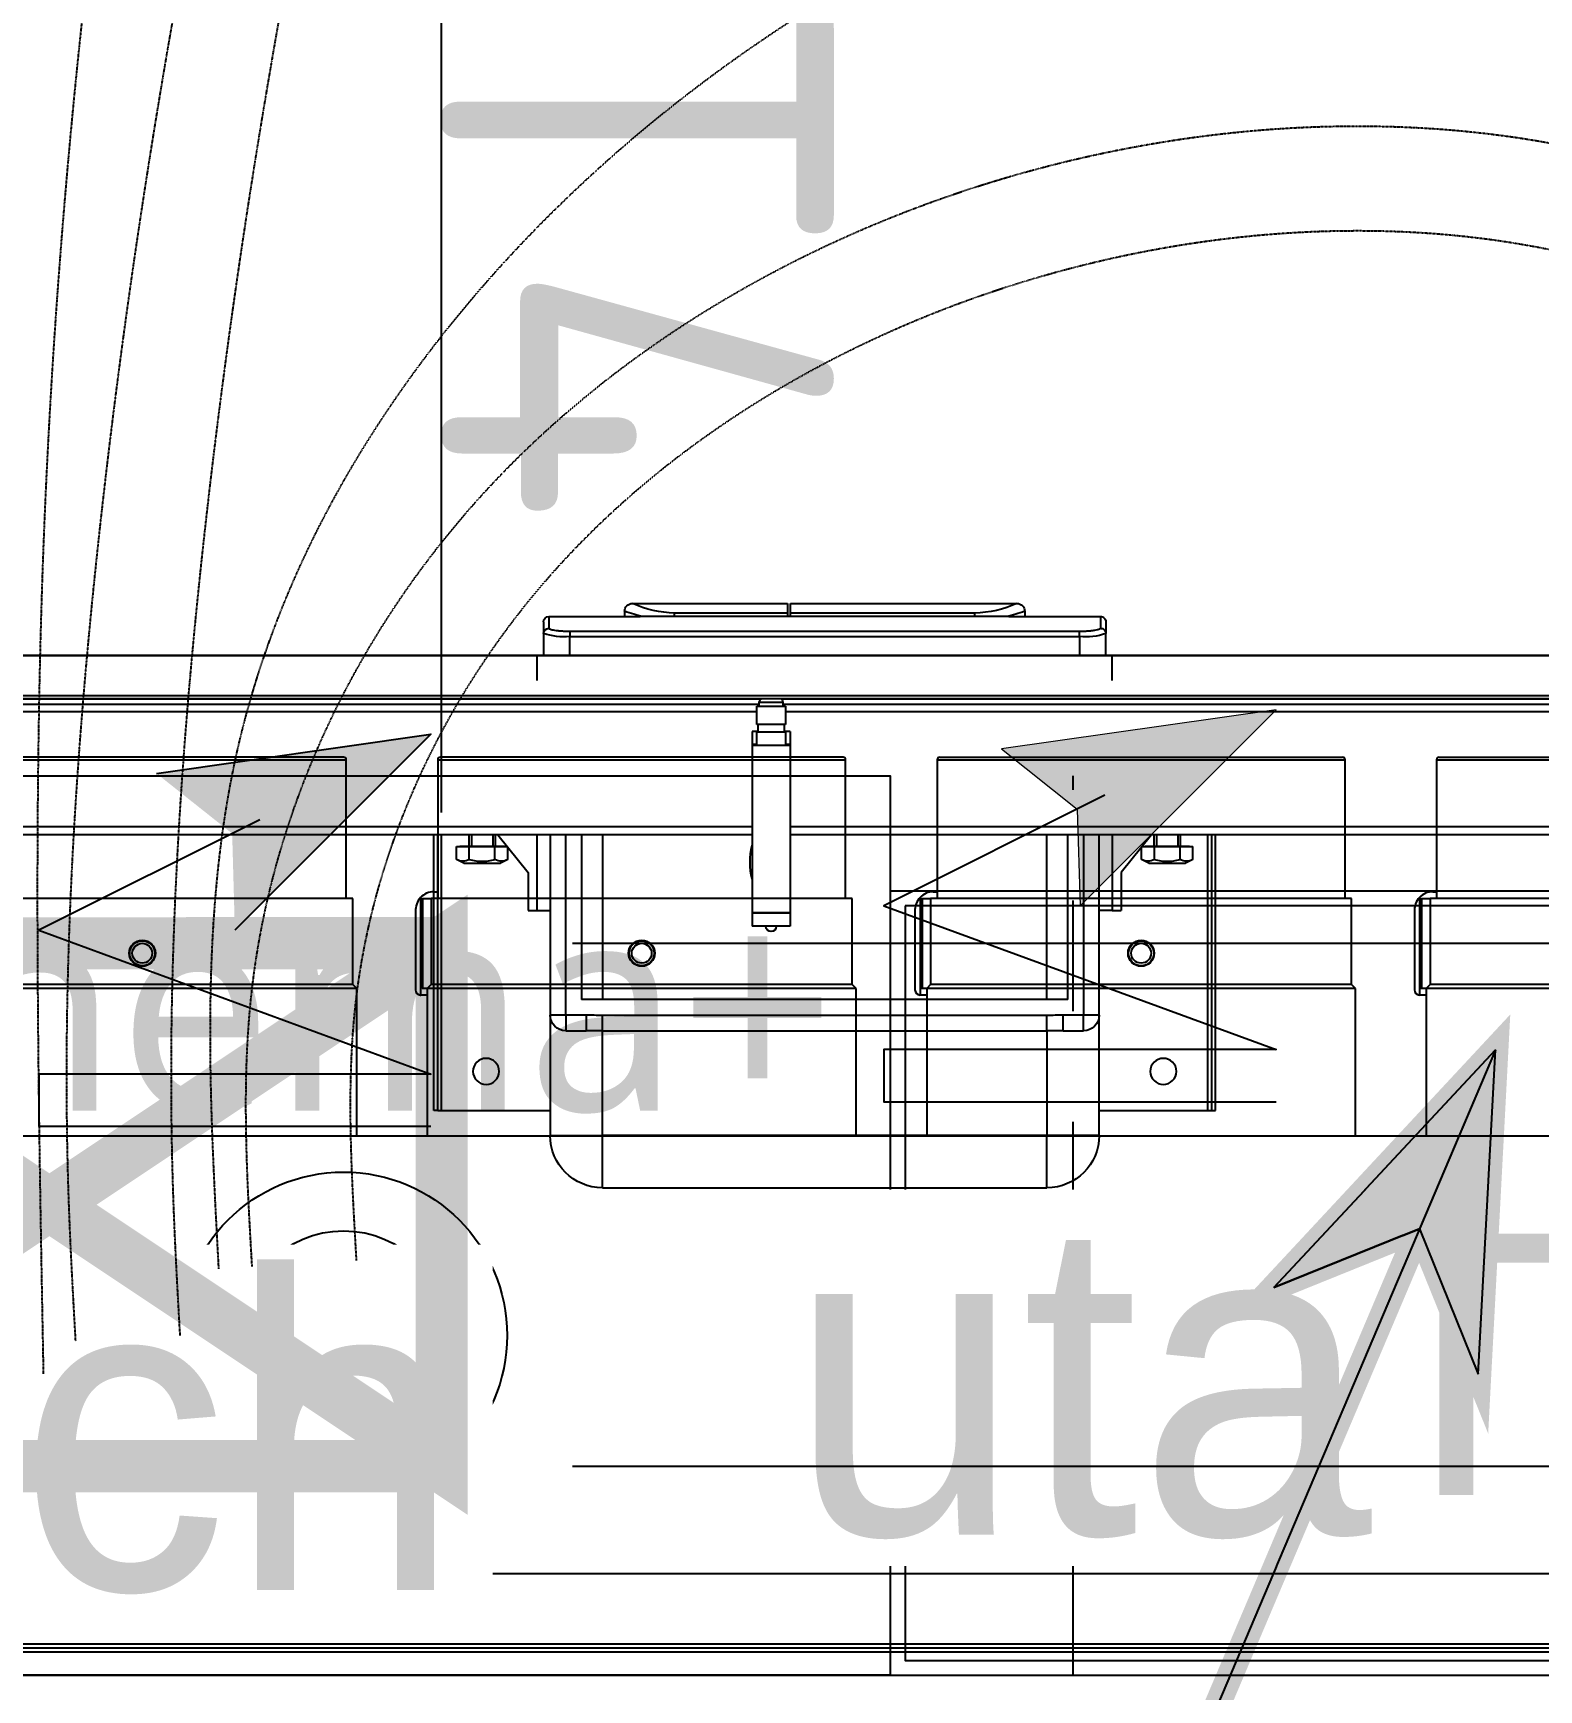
# Model space of a CAD drawing. Header units: millimetres. Extents: x 449410 to 506007, y -379864 to -318775.
# Drawn here: x 470078 to 470654, y -358614 to -357980 of the extents above; entities that cross this region are included whole.
import ezdxf

# ---------------------------------------------------------------- set-up
doc = ezdxf.new("R2010")
doc.units = ezdxf.units.MM
doc.linetypes.add('prlm_ef', pattern=[0.165, 0.1, -0.065])
doc.linetypes.add('prlm_vmc', pattern=[0.282222, 0.141111, -0.141111])
doc.layers.add('_GAZELEC-BOITE INCORPO', color=36, linetype='Continuous', lineweight=18)
for name, color, linetype in [('_GAZELEC-EAU CHAUDE', 1, 'Continuous'), ('GAZ-EU FLECHE', 42, 'Continuous'), ('prlm-CHAUFF', 30, 'Continuous'), ('prlm-EAU-EF', 161, 'Continuous'), ('prlm-ELEC-CFO', 201, 'Continuous'), ('prlm-MOD', 64, 'Continuous')]:
    doc.layers.add(name, color=color, linetype=linetype)
doc.layers.add('prlm-xpoly', color=7, linetype='Continuous', plot=False)
doc.styles.add('Arial', font='arial.ttf')
doc.styles.add('prlm-chauff', font='trebucbi.ttf', dxfattribs={"height": 18})
doc.styles.add('prlm-elec-cfo', font='comic.ttf', dxfattribs={"height": 12})
doc.styles.add('prlm-xpoly', font='isocp.shx', dxfattribs={"height": 15})
doc.styles.get("Standard").update_dxf_attribs({"font": 'arial.ttf'})
doc.dimstyles.new('200', dxfattribs={"dimtxt": 150, "dimasz": 25, "dimexe": 50, "dimexo": 50, "dimgap": 20, "dimtad": 1, "dimdec": 0, "dimlfac": 0.1, "dimdsep": 46, "dimtxsty": 'Arial', "dimblk1": 'DOTBLANK', "dimblk2": 'DOTBLANK', "dimsah": 1, "dimcen": 25, "dimclrd": 5, "dimclre": 5, "dimadec": 0, "dimazin": 0, "dimtfac": 1, "dimtdec": 0, "dimtmove": 0, "dimatfit": 3, "dimldrblk": 'DOTBLANK', "dimfxl": 50, "dimtolj": 1, "dimtzin": 0, "dimarcsym": 0})

# ---------------------------------------------------------------- blocks, each defined once
blk = doc.blocks.new('MTI900_Alu_390')
at = {"layer": 'prlm-MOD', "color": 1, "linetype": 'Continuous'}
for p, q in [((-4.225, 0), (4.225, 0)), ((-4.105, -0.105), (4.105, -0.105)), ((-4.1, -0.12), (4.1, -0.12)), ((-3.96, -0.09), (3.96, -0.09)), ((-0.85, -1.865), (0.85, -1.865)), ((-0.85, -1.865), (-0.85, -2.065)), ((0.85, -1.865), (0.85, -2.065)), ((-1.05, -2.525), (-1.05, -2.065)), ((-1.05, -2.065), (-0.85, -2.065)), ((0.85, -2.065), (-0.85, -2.065)), ((-0.85, -2.065), (-0.85, -2.465)), ((0.85, -2.465), (0.85, -2.065)), ((1.05, -2.065), (0.85, -2.065)), ((1.05, -2.065), (1.05, -2.525)), ((-1.495, -2.16), (-1.495, -3.215)), ((-1.48, -2.16), (-1.495, -2.16)), ((-1.48, -2.16), (-1.48, -3.215)), ((-1.48, -2.16), (-1.465, -2.16)), ((-1.465, -2.16), (-1.05, -2.16)), ((-1.465, -2.16), (-1.465, -3.215)), ((1.05, -2.16), (1.465, -2.16)), ((1.465, -2.16), (1.48, -2.16)), ((1.465, -2.16), (1.465, -3.215)), ((1.48, -2.16), (1.48, -3.215)), ((1.48, -2.16), (1.495, -2.16)), ((1.495, -2.16), (1.495, -3.215)), ((-0.99, -2.465), (-0.9124, -2.465)), ((-0.99, -2.525), (-0.99, -2.465)), ((-0.85, -2.465), (-0.9124, -2.465)), ((-0.9124, -2.525), (-0.9124, -2.465)), ((-0.85, -2.465), (0.85, -2.465)), ((-0.85, -2.465), (-0.85, -2.5242)), ((0.9124, -2.465), (0.85, -2.465)), ((0.85, -2.465), (0.85, -2.5242)), ((0.9124, -2.465), (0.99, -2.465)), ((0.9124, -2.465), (0.9124, -2.525)), ((0.99, -2.465), (0.99, -2.525)), ((-1.05, -3.215), (-1.05, -2.525)), ((-0.99, -2.525), (-1.05, -2.525)), ((-0.99, -2.525), (-0.99, -3.215)), ((-0.9124, -2.525), (-0.99, -2.525)), ((0.85, -2.5242), (-0.85, -2.5242)), ((0.99, -2.525), (0.9124, -2.525)), ((0.99, -3.215), (0.99, -2.525)), ((1.05, -2.525), (0.99, -2.525)), ((1.05, -2.525), (1.05, -3.215)), ((0.93, -2.585), (-0.93, -2.585)), ((-0.93, -3.215), (-0.93, -2.585)), ((-0.85, -3.215), (-0.85, -2.585)), ((0.85, -2.585), (0.85, -3.215)), ((0.93, -2.585), (0.93, -3.215)), ((-0.2775, -2.915), (-0.2775, -2.865)), ((-0.1325, -2.865), (-0.2775, -2.865)), ((-0.1325, -2.915), (-0.2775, -2.915)), ((-0.2775, -2.9175), (-0.2775, -2.915)), ((-0.1325, -2.915), (-0.1325, -2.865)), ((-0.1325, -2.9175), (-0.1325, -2.915)), ((-1.1342, -2.925), (-1.1, -2.925)), ((-1.1342, -3.0705), (-1.1342, -2.925)), ((-1.1, -2.925), (-1.1, -3.215)), ((-1.1, -2.925), (-1.05, -2.925)), ((-0.2775, -2.9175), (-0.1325, -2.9175)), ((-0.2775, -3.5575), (-0.2775, -2.9175)), ((-0.1325, -3.5575), (-0.1325, -2.9175)), ((1.1, -2.925), (1.05, -2.925)), ((1.1, -3.215), (1.1, -2.925)), ((1.1, -2.925), (1.1342, -2.925)), ((1.1342, -3.0705), (1.1342, -2.925)), ((-1.2504, -3.215), (-1.1342, -3.0705)), ((1.2504, -3.215), (1.1342, -3.0705)), ((-1.38, -3.106), (-1.4081, -3.1204)), ((-1.4081, -3.1204), (-1.4081, -3.17)), ((-1.38, -3.106), (-1.24, -3.106)), ((-1.3591, -3.1204), (-1.3591, -3.17)), ((-1.2609, -3.1204), (-1.2609, -3.17)), ((-1.2119, -3.1204), (-1.24, -3.106)), ((-1.2119, -3.1204), (-1.2119, -3.1671)), ((1.24, -3.106), (1.2119, -3.1204)), ((1.2119, -3.1204), (1.2119, -3.1671)), ((1.24, -3.106), (1.38, -3.106)), ((1.2609, -3.1204), (1.2609, -3.17)), ((1.3591, -3.1204), (1.3591, -3.17)), ((1.4081, -3.1204), (1.38, -3.106)), ((1.4081, -3.1204), (1.4081, -3.17)), ((-0.2775, -3.215), (-4.0287, -3.215)), ((-1.4081, -3.17), (-1.3836, -3.17)), ((-1.395, -3.17), (-1.395, -3.172)), ((-1.395, -3.172), (-1.225, -3.172)), ((-1.3836, -3.17), (-1.3591, -3.17)), ((-1.36, -3.172), (-1.36, -3.215)), ((-1.3591, -3.17), (-1.31, -3.17)), ((-1.3508, -3.215), (-1.3508, -3.172)), ((-1.31, -3.17), (-1.2609, -3.17)), ((-1.2692, -3.215), (-1.2692, -3.172)), ((-1.2609, -3.17), (-1.2364, -3.17)), ((-1.26, -3.215), (-1.26, -3.172)), ((-1.2364, -3.17), (-1.2142, -3.17)), ((-1.225, -3.172), (-1.225, -3.17)), ((4.0287, -3.215), (-0.1325, -3.215)), ((1.2142, -3.17), (1.2364, -3.17)), ((1.225, -3.17), (1.225, -3.172)), ((1.225, -3.172), (1.395, -3.172)), ((1.2364, -3.17), (1.2609, -3.17)), ((1.26, -3.172), (1.26, -3.215)), ((1.2609, -3.17), (1.31, -3.17)), ((1.2692, -3.215), (1.2692, -3.172)), ((1.31, -3.17), (1.3591, -3.17)), ((1.3508, -3.215), (1.3508, -3.172)), ((1.3591, -3.17), (1.3836, -3.17)), ((1.36, -3.215), (1.36, -3.172)), ((1.3836, -3.17), (1.4081, -3.17)), ((1.395, -3.172), (1.395, -3.17)), ((-0.2775, -3.245), (-4.0274, -3.245)), ((4.0274, -3.245), (-0.1325, -3.245)), ((-0.2775, -3.5575), (-0.1325, -3.5575)), ((-0.2775, -3.56), (-0.2775, -3.5575)), ((-0.2775, -3.61), (-0.2775, -3.56)), ((-0.26, -3.56), (-0.2775, -3.56)), ((-0.255, -3.61), (-0.2775, -3.61)), ((-0.26, -3.5575), (-0.26, -3.6075)), ((-0.15, -3.6075), (-0.26, -3.6075)), ((-0.255, -3.6075), (-0.255, -3.6375)), ((-0.155, -3.6375), (-0.155, -3.6075)), ((-0.1325, -3.61), (-0.155, -3.61)), ((-0.15, -3.6075), (-0.15, -3.5575)), ((-0.1325, -3.56), (-0.15, -3.56)), ((-0.1325, -3.56), (-0.1325, -3.5575)), ((-0.1325, -3.61), (-0.1325, -3.56)), ((-0.15, -3.6375), (-0.26, -3.6375)), ((-0.26, -3.6375), (-0.26, -3.7075)), ((-0.15, -3.7075), (-0.15, -3.6375)), ((-4.375, -3.737), (4.375, -3.737)), ((-0.26, -3.685), (-3.6034, -3.685)), ((-3.5974, -3.715), (-0.25, -3.715)), ((-3.175, -3.735), (-0.2433, -3.735)), ((-0.26, -3.7075), (-0.15, -3.7075)), ((-0.25, -3.7075), (-0.25, -3.7225)), ((-0.25, -3.7225), (-0.16, -3.7225)), ((-0.1667, -3.735), (3.175, -3.735)), ((-0.16, -3.7225), (-0.16, -3.7075)), ((-0.16, -3.715), (3.5984, -3.715)), ((3.6044, -3.685), (-0.15, -3.685)), ((4.375, -3.747), (-4.375, -3.747)), ((-4.375, -3.902), (4.375, -3.902)), ((-1.075, -3.9853), (-1.075, -3.902)), ((-0.975, -3.902), (-0.975, -3.973)), ((0.975, -3.973), (0.975, -3.902)), ((1.075, -3.902), (1.075, -3.9853)), ((-1.075, -4.03), (-1.075, -3.9853)), ((-0.975, -3.973), (0.975, -3.973)), ((-0.975, -3.9928), (-0.975, -3.973)), ((0.975, -3.973), (0.975, -3.9928)), ((1.075, -4.03), (1.075, -3.9853)), ((-1.055, -4.05), (-1.055, -4.0051)), ((-1.055, -4.05), (-0.706, -4.05)), ((0.975, -3.9928), (-0.975, -3.9928)), ((-0.765, -4.07), (-0.765, -4.05)), ((0.576, -4.0497), (-0.576, -4.0497)), ((-0.574, -4.0497), (-0.574, -4.0634)), ((-0.1416, -4.0634), (-0.1416, -4.0497)), ((-0.1307, -4.0497), (-0.1307, -4.0634)), ((0.574, -4.0497), (0.574, -4.0634)), ((0.7037, -4.05), (1.055, -4.05)), ((0.765, -4.07), (0.765, -4.05)), ((1.055, -4.05), (1.055, -4.0051)), ((-0.735, -4.1), (-0.735, -4.1)), ((-0.735, -4.1), (-0.1416, -4.1)), ((-0.1416, -4.0634), (-0.574, -4.0634)), ((-0.1416, -4.1), (-0.1416, -4.0634)), ((0.574, -4.0634), (-0.1307, -4.0634)), ((-0.1307, -4.0634), (-0.1307, -4.1)), ((-0.1307, -4.1), (0.735, -4.1)), ((0.735, -4.1), (0.735, -4.1))]:
    blk.add_line(p, q, dxfattribs=at)
at = {"layer": 'prlm-MOD', "color": 1, "ltscale": 50}
for points in [[(-1.1, -3.8058), (-1.1, -3.902)], [(1.1, -3.8058), (1.1, -3.902)]]:
    blk.add_lwpolyline(points, dxfattribs=at)
at = {"layer": 'prlm-MOD', "color": 1, "linetype": 'Continuous'}
for centre in [(-1.295, -2.31), (1.295, -2.31)]:
    blk.add_circle(centre, 0.05, dxfattribs=at)
for centre, radius, start, end in [((-0.85, -2.065), 0.2, 90, 180), ((0.85, -2.065), 0.2, 0, 90), ((-0.99, -2.525), 0.06, 90, 180), ((0.99, -2.525), 0.06, 0, 90), ((-0.205, -2.865), 0.02, 0, 180), ((0, -3.11), 0.285, 166.82645, 193.17355), ((-1.3836, -3.1624), 0.0487, 59.74223, 120.25777), ((-1.2364, -3.1624), 0.0487, 59.74223, 120.25777), ((1.2364, -3.1624), 0.0487, 59.74223, 120.25777), ((1.3836, -3.1624), 0.0487, 59.74223, 120.25777), ((-0.235, -3.7225), 0.015, 180, 255.16489), ((-0.175, -3.7225), 0.015, 284.83511, 0), ((-0.9965, -4.212), 0.2399, 84.86995, 109.10907), ((0.9987, -4.1937), 0.2219, 69.89148, 96.1295), ((-1.055, -4.03), 0.02, 180, 270), ((-0.5689, -4.6164), 0.5805, 102.58374, 109.74123), ((0.5693, -4.6145), 0.5786, 70.22595, 77.40425), ((1.055, -4.03), 0.02, 270, 0), ((-0.735, -4.07), 0.03, 180, 270), ((-0.5689, -4.4578), 0.3944, 90.7355, 114.8981), ((0.5685, -4.4598), 0.3964, 65.16337, 89.20304), ((0.735, -4.07), 0.03, 270, 0)]:
    blk.add_arc(centre, radius, start, end, dxfattribs=at)
for centre, major_axis, start_param, end_param in [((-1.055, -3.9853), (0.02, 0), 3.141593, 4.712389), ((1.055, -3.9853), (-0.02, 0), 1.570796, 3.141593)]:
    blk.add_ellipse(centre, major_axis=major_axis, ratio=0.989815, start_param=start_param, end_param=end_param, dxfattribs=at)
for points, knots in [([(-0.85, -2.5242), (-0.8604, -2.5242), (-0.8708, -2.5243), (-0.8916, -2.5247), (-0.902, -2.525), (-0.9124, -2.525)], [0, 0, 0, 0, 0.5, 0.5, 1, 1, 1, 1]), ([(0.9124, -2.525), (0.902, -2.525), (0.8916, -2.5247), (0.8708, -2.5243), (0.8604, -2.5242), (0.85, -2.5242)], [0, 0, 0, 0, 0.5, 0.5, 1, 1, 1, 1]), ([(-1.3591, -3.1204), (-1.3511, -3.1183), (-1.343, -3.1166), (-1.3306, -3.1149), (-1.3265, -3.1144), (-1.3182, -3.1138), (-1.3141, -3.1137), (-1.3017, -3.1137), (-1.2935, -3.1143), (-1.2772, -3.1166), (-1.269, -3.1183), (-1.2609, -3.1204)], [0, 0, 0, 0, 0.25, 0.25, 0.375, 0.375, 0.5, 0.5, 0.75, 0.75, 1, 1, 1, 1]), ([(1.2609, -3.1204), (1.269, -3.1183), (1.2772, -3.1166), (1.2935, -3.1143), (1.3017, -3.1137), (1.3141, -3.1137), (1.3182, -3.1138), (1.3265, -3.1144), (1.3306, -3.1149), (1.343, -3.1166), (1.3511, -3.1183), (1.3591, -3.1204)], [0, 0, 0, 0, 0.25, 0.25, 0.5, 0.5, 0.625, 0.625, 0.75, 0.75, 1, 1, 1, 1]), ([(-0.975, -3.9928), (-0.9803, -3.9928), (-0.9856, -3.9929), (-0.996, -3.9932), (-1.0011, -3.9934), (-1.0083, -3.9939), (-1.0107, -3.9941), (-1.0153, -3.9945), (-1.0176, -3.9947), (-1.0241, -3.9955), (-1.0281, -3.996), (-1.0355, -3.9972), (-1.0388, -3.9978), (-1.0446, -3.9991), (-1.047, -3.9998), (-1.05, -4.0009), (-1.0509, -4.0013), (-1.0524, -4.0021), (-1.053, -4.0024), (-1.0545, -4.0036), (-1.055, -4.0043), (-1.055, -4.0051)], [0, 0, 0, 0, 0.125, 0.125, 0.25, 0.25, 0.3125, 0.3125, 0.375, 0.375, 0.5, 0.5, 0.625, 0.625, 0.75, 0.75, 0.8125, 0.8125, 0.875, 0.875, 1, 1, 1, 1]), ([(-0.576, -4.0497), (-0.5891, -4.0497), (-0.6021, -4.0497), (-0.6211, -4.0498), (-0.6274, -4.0498), (-0.6399, -4.0498), (-0.6461, -4.0498), (-0.6642, -4.0499), (-0.6756, -4.0499), (-0.6918, -4.05), (-0.6971, -4.05), (-0.7038, -4.05), (-0.7053, -4.05), (-0.7068, -4.05)], [0, 0, 0, 0, 0.125, 0.125, 0.1875, 0.1875, 0.25, 0.25, 0.375, 0.375, 0.4375, 0.4375, 0.4568651, 0.4568651, 0.4568651, 0.4568651]), ([(0.7055, -4.05), (0.6995, -4.05), (0.6933, -4.05), (0.6813, -4.05), (0.6756, -4.0499), (0.6642, -4.0499), (0.6524, -4.0499), (0.6402, -4.0498), (0.6278, -4.0498), (0.6214, -4.0498), (0.6021, -4.0497), (0.5891, -4.0497), (0.576, -4.0497)], [0.5494968, 0.5494968, 0.5494968, 0.5494968, 0.625, 0.625, 0.6875, 0.6875, 0.75, 0.8125, 0.8125, 0.875, 0.875, 1, 1, 1, 1]), ([(1.055, -4.0051), (1.055, -4.0043), (1.0545, -4.0036), (1.053, -4.0024), (1.0523, -4.002), (1.0508, -4.0013), (1.0491, -4.0006), (1.0469, -3.9998), (1.0444, -3.9991), (1.0431, -3.9988), (1.0387, -3.9978), (1.0354, -3.9971), (1.0299, -3.9963), (1.028, -3.996), (1.0239, -3.9955), (1.0218, -3.9952), (1.0153, -3.9945), (1.0107, -3.9941), (1.0034, -3.9936), (1.0009, -3.9935), (0.9958, -3.9932), (0.9933, -3.9931), (0.9856, -3.9929), (0.9803, -3.9928), (0.975, -3.9928)], [0, 0, 0, 0, 0.125, 0.125, 0.1875, 0.1875, 0.25, 0.3125, 0.3125, 0.375, 0.375, 0.5, 0.5, 0.5625, 0.5625, 0.625, 0.625, 0.75, 0.75, 0.8125, 0.8125, 0.875, 0.875, 1, 1, 1, 1])]:
    blk.add_open_spline(points, degree=3, knots=knots, dxfattribs=at)
blk = doc.blocks.new('xi.thema+')
at = {"layer": 'prlm-CHAUFF', "color": 7, "linetype": 'prlm_vmc', "ltscale": 30}
for points in [[(-27.9, 0), (-27.9, 34.4)], [(27.9, 0), (27.9, 34.4)]]:
    blk.add_lwpolyline(points, dxfattribs=at)
at = {"layer": 'prlm-CHAUFF', "color": 0}
blk.add_lwpolyline([(-20.9, 0), (-20.9, 34.4), (20.9, 34.4), (20.9, 0)], close=True, dxfattribs=at)
for radius in [6.25, 4]:
    blk.add_circle((0, 13), radius, dxfattribs=at)
at = {"layer": 'prlm-CHAUFF', "color": 0, "insert": (0, 25.539), "char_height": 8, "width": 7.19706, "attachment_point": 5, "style": 'prlm-chauff'}
blk.add_mtext('thema+', dxfattribs=at)
blk = doc.blocks.new('xi.uta-yzen-d')
at = {"layer": 'prlm-CHAUFF', "ltscale": 50}
for p, q in [((-36.4, 35.02), (-20.8, 35.02)), ((-20.9, 35.12), (-36.3, 35.12)), ((-20.8, 29.72), (-20.8, 35.02)), ((-17.3, 35.02), (-1.7, 35.02)), ((-17.3, 35.02), (-17.3, 29.72)), ((-1.8, 35.12), (-17.2, 35.12)), ((-1.7, 29.72), (-1.7, 35.02)), ((1.8, 35.02), (17.4, 35.02)), ((1.8, 35.02), (1.8, 29.72)), ((1.9, 35.12), (17.3, 35.12)), ((17.4, 29.72), (17.4, 35.02)), ((20.9, 35.02), (36.5, 35.02)), ((20.9, 35.02), (20.9, 29.72)), ((21, 35.12), (36.4, 35.12)), ((-17.45, 29.97), (-17.3, 29.97)), ((1.65, 29.97), (1.8, 29.97)), ((20.75, 29.97), (20.9, 29.97)), ((-20.55, 29.72), (-36.65, 29.72)), ((-20.55, 26.42), (-20.55, 29.72)), ((-18.15, 29.216), (-18.15, 26.22)), ((-17.956, 29.72), (-17.55, 29.72)), ((-17.956, 29.72), (-17.956, 26.02)), ((-17.9, 29.72), (-17.9, 26.27)), ((-17.88, 29.72), (-17.88, 26.27)), ((-1.45, 29.72), (-17.55, 29.72)), ((-17.55, 29.72), (-17.55, 26.42)), ((-1.45, 26.42), (-1.45, 29.72)), ((0.95, 29.216), (0.95, 26.22)), ((1.144, 29.72), (1.55, 29.72)), ((1.144, 29.72), (1.144, 26.02)), ((1.2, 29.72), (1.2, 26.27)), ((1.22, 29.72), (1.22, 26.27)), ((17.65, 29.72), (1.55, 29.72)), ((1.55, 29.72), (1.55, 26.42)), ((17.65, 26.42), (17.65, 29.72)), ((20.05, 29.216), (20.05, 26.22)), ((20.244, 29.72), (20.65, 29.72)), ((20.244, 29.72), (20.244, 26.02)), ((20.3, 29.72), (20.3, 26.27)), ((20.32, 29.72), (20.32, 26.27)), ((36.75, 29.72), (20.65, 29.72)), ((20.65, 29.72), (20.65, 26.42)), ((-17.9, 28.42), (-17.88, 28.42)), ((-17.88, 28.07), (-17.9, 28.07)), ((1.2, 28.42), (1.22, 28.42)), ((1.22, 28.07), (1.2, 28.07)), ((20.3, 28.42), (20.32, 28.42)), ((20.32, 28.07), (20.3, 28.07)), ((-17.9, 27.693), (-17.88, 27.693)), ((-17.88, 27.343), (-17.9, 27.343)), ((-17.9, 27.293), (-17.88, 27.293)), ((1.2, 27.693), (1.22, 27.693)), ((1.22, 27.343), (1.2, 27.343)), ((1.2, 27.293), (1.22, 27.293)), ((20.3, 27.693), (20.32, 27.693)), ((20.32, 27.343), (20.3, 27.343)), ((20.3, 27.293), (20.32, 27.293)), ((-17.88, 27.193), (-17.9, 27.193)), ((1.22, 27.193), (1.2, 27.193)), ((20.32, 27.193), (20.3, 27.193)), ((-20.4, 26.27), (-36.8, 26.27)), ((-20.55, 26.42), (-36.65, 26.42)), ((-20.4, 26.27), (-20.55, 26.42)), ((-20.4, 20.62), (-20.4, 26.27)), ((-17.7, 26.02), (-17.95, 26.02)), ((-17.88, 26.27), (-17.9, 26.27)), ((-17.7, 26.27), (-17.88, 26.27)), ((-17.55, 26.42), (-17.7, 26.27)), ((-1.3, 26.27), (-17.7, 26.27)), ((-17.7, 26.27), (-17.7, 20.62)), ((-1.45, 26.42), (-17.55, 26.42)), ((-1.3, 26.27), (-1.45, 26.42)), ((-1.3, 20.62), (-1.3, 26.27)), ((1.4, 26.02), (1.15, 26.02)), ((1.22, 26.27), (1.2, 26.27)), ((1.4, 26.27), (1.22, 26.27)), ((1.55, 26.42), (1.4, 26.27)), ((17.8, 26.27), (1.4, 26.27)), ((1.4, 26.27), (1.4, 20.62)), ((17.65, 26.42), (1.55, 26.42)), ((17.8, 26.27), (17.65, 26.42)), ((17.8, 20.62), (17.8, 26.27)), ((20.5, 26.02), (20.25, 26.02)), ((20.32, 26.27), (20.3, 26.27)), ((20.5, 26.27), (20.32, 26.27)), ((20.65, 26.42), (20.5, 26.27)), ((36.9, 26.27), (20.5, 26.27)), ((20.5, 26.27), (20.5, 20.62)), ((36.75, 26.42), (20.65, 26.42))]:
    blk.add_line(p, q, dxfattribs=at)
for points in [[(0, 30), (0, 0), (39, 0), (39, 30)], [(0.571, 29.429), (0.571, 0.571), (38.429, 0.571), (38.429, 29.429)], [(-40.5, 20.62), (-40.5, 3.9), (40.5, 3.9), (40.5, 20.62)]]:
    blk.add_lwpolyline(points, close=True, dxfattribs=at)
for centre, radius in [((-28.6, 27.62), 0.5), ((-28.6, 27.62), 0.48), ((-28.6, 27.62), 0.38), ((-9.5, 27.62), 0.5), ((-9.5, 27.62), 0.48), ((-9.5, 27.62), 0.38), ((9.6, 27.62), 0.5), ((9.6, 27.62), 0.48), ((9.6, 27.62), 0.38)]:
    blk.add_circle(centre, radius, dxfattribs=at)
for centre, radius, start, end in [((-20.9, 35.02), 0.1, 0, 90), ((-17.2, 35.02), 0.1, 90, 180), ((-1.8, 35.02), 0.1, 0, 90), ((1.9, 35.02), 0.1, 90, 180), ((17.3, 35.02), 0.1, 0, 90), ((21, 35.02), 0.1, 90, 180), ((-17.45, 29.27), 0.7, 90, 136.27309), ((1.65, 29.27), 0.7, 90, 136.27309), ((20.75, 29.27), 0.7, 90, 136.27309), ((-17.375, 29.24), 0.776, 138.52479, 181.76751), ((1.725, 29.24), 0.776, 138.52479, 181.76751), ((20.825, 29.24), 0.776, 138.52479, 181.76751), ((-17.95, 26.22), 0.2, 180, 268.32391), ((-17.95, 26.22), 0.2, 268.32391, 270), ((1.15, 26.22), 0.2, 180, 268.32391), ((1.15, 26.22), 0.2, 268.32391, 270), ((20.25, 26.22), 0.2, 180, 268.32391), ((20.25, 26.22), 0.2, 268.32391, 270)]:
    blk.add_arc(centre, radius, start, end, dxfattribs=at)
for centre, major_axis, ratio, start_param, end_param in [((-17.45, 28.959), (-0.45, 0), 0.974723, 5.983927, 6.283185), ((-17.45, 28.603), (-0.45, 0), 0.974723, 5.983927, 6.283185), ((-16.65, 28.603), (-1.25, 0), 0.146694, 0, 0.179125), ((1.65, 28.959), (-0.45, 0), 0.974723, 5.983927, 6.283185), ((1.65, 28.603), (-0.45, 0), 0.974723, 5.983927, 6.283185), ((2.45, 28.603), (-1.25, 0), 0.146694, 0, 0.179125), ((20.75, 28.959), (-0.45, 0), 0.974723, 5.983927, 6.283185), ((20.75, 28.603), (-0.45, 0), 0.974723, 5.983927, 6.283185), ((21.55, 28.603), (-1.25, 0), 0.146694, 0, 0.179125)]:
    blk.add_ellipse(centre, major_axis=major_axis, ratio=ratio, start_param=start_param, end_param=end_param, dxfattribs=at)
for points in [[(-17.882, 29.391), (-17.886, 29.379), (-17.889, 29.366), (-17.897, 29.324), (-17.9, 29.294), (-17.9, 29.265)], [(1.218, 29.391), (1.214, 29.379), (1.211, 29.366), (1.203, 29.324), (1.2, 29.294), (1.2, 29.265)], [(20.318, 29.391), (20.314, 29.379), (20.311, 29.366), (20.303, 29.324), (20.3, 29.294), (20.3, 29.265)]]:
    blk.add_open_spline(points, degree=3, knots=[0.8185803, 0.8185803, 0.8185803, 0.8185803, 0.875, 0.875, 1, 1, 1, 1], dxfattribs=at)
at = {"layer": 'prlm-CHAUFF', "ltscale": 50, "insert": (7.303, 16.894), "char_height": 10, "width": 139.79252, "attachment_point": 1}
blk.add_mtext('UTA', dxfattribs=at)
blk = doc.blocks.new('xi.uta')
at = {"layer": 'prlm-ELEC-CFO', "lineweight": 5}
blk.add_hatch(color=0, dxfattribs=at).paths.add_polyline_path([(-3, 6), (-0.103, 3.699), (0, 0), (7.5, 7.5)])
at = {"layer": 'prlm-ELEC-CFO', "color": 0, "lineweight": 5, "flags": 128}
blk.add_lwpolyline([(-3, 6), (-0.103, 3.699), (0, 0), (7.5, 7.5)], close=True, dxfattribs=at)
at = {"layer": 'prlm-ELEC-CFO', "color": 0}
blk.add_lwpolyline([(0.955, 4.227), (-7.5, 0), (7.5, -5.5), (-7.5, -5.5), (-7.5, -7.5), (7.5, -7.5)], dxfattribs=at)
blk = doc.blocks.new('xi.CH')
at = {"layer": 'prlm-ELEC-CFO', "lineweight": 5}
blk.add_hatch(color=0, dxfattribs=at).paths.add_polyline_path([(-3, 6), (-0.103, 3.699), (0, 0), (7.5, 7.5)])
at = {"layer": 'prlm-ELEC-CFO', "color": 0}
for points in [[(-3, 6), (7.5, 7.5), (0, 0)], [(0.955, 4.227), (-7.5, 0), (7.5, -5.5), (-7.5, -5.5), (-7.5, -7.5), (7.5, -7.5)]]:
    blk.add_lwpolyline(points, dxfattribs=at)
blk = doc.blocks.new('FLECHE1')
h = blk.add_hatch(color=256)
h.dxf.hatch_style = 1
h.paths.add_polyline_path([(495907.08, -370439.56), (495913.62, -370315.47), (495936.11, -370371.09), (495991.74, -370348.6)])
for p, q in [((495907.08, -370439.56), (496141.31, -369887.17)), ((495913.62, -370315.47), (495907.08, -370439.56)), ((495913.62, -370315.47), (495907.08, -370439.56)), ((495936.11, -370371.09), (495913.62, -370315.47)), ((495936.11, -370371.09), (495913.62, -370315.47)), ((495991.74, -370348.6), (495907.08, -370439.56)), ((495907.08, -370439.56), (495991.74, -370348.6)), ((495936.11, -370371.09), (495991.74, -370348.6)), ((495991.74, -370348.6), (495936.11, -370371.09)), ((495907.08, -370439.56), (495936.11, -370371.09))]:
    blk.add_line(p, q)
at = {"const_width": 10}
for points in [[(495936.11, -370371.09), (496141.31, -369887.17)], [(495907.08, -370439.56), (495913.62, -370315.47), (495936.11, -370371.09), (495991.74, -370348.6), (495907.08, -370439.56)]]:
    blk.add_lwpolyline(points, dxfattribs=at)
blk = doc.blocks.new('_DOTBLANK')
at = {"color": 0, "linetype": 'ByBlock'}
blk.add_line((-0.5, 0), (-1, 0), dxfattribs=at)
blk.add_circle((0, 0), 0.5, dxfattribs=at)
blk = doc.blocks.new('*D115')
at = {"layer": '_GAZELEC-BOITE INCORPO', "color": 5, "lineweight": -2, "transparency": 16777216}
for p, q in [((470284.46, -358528.29), (471459.79, -358528.29)), ((471409.79, -358553.29), (471409.79, -364980.24)), ((470284.87, -365005.24), (471459.79, -365005.24))]:
    blk.add_line(p, q, dxfattribs=at)
at = {"layer": '_GAZELEC-BOITE INCORPO', "color": 5, "lineweight": -2, "transparency": 16777216, "xscale": 25, "yscale": 25, "zscale": 25}
for p, rotation in [((471409.79, -358528.29), 90), ((471409.79, -365005.24), 270)]:
    blk.add_blockref('_DOTBLANK', p, dxfattribs=dict(at, rotation=rotation))
at = {"layer": '_GAZELEC-BOITE INCORPO', "color": 0, "transparency": 16777216, "insert": (471313.2, -361766.76), "char_height": 150, "attachment_point": 5, "rotation": 90, "style": 'Arial'}
blk.add_mtext('\\A1;648', dxfattribs=at)
blk = doc.blocks.new('*D116')
at = {"layer": '_GAZELEC-BOITE INCORPO', "color": 5, "lineweight": -2, "transparency": 16777216}
for p, q in [((471747.99, -358328.28), (471747.99, -358046.37)), ((470284.46, -358328.28), (471797.99, -358328.28)), ((471747.99, -358503.29), (471747.99, -358353.28)), ((470284.46, -358528.29), (471797.99, -358528.29))]:
    blk.add_line(p, q, dxfattribs=at)
at = {"layer": '_GAZELEC-BOITE INCORPO', "color": 5, "lineweight": -2, "transparency": 16777216, "xscale": 25, "yscale": 25, "zscale": 25}
for p, rotation in [((471747.99, -358328.28), 90), ((471747.99, -358528.29), 270)]:
    blk.add_blockref('_DOTBLANK', p, dxfattribs=dict(at, rotation=rotation))
at = {"layer": '_GAZELEC-BOITE INCORPO', "color": 0, "transparency": 16777216, "insert": (471651.4, -358174.83), "char_height": 150, "attachment_point": 5, "rotation": 90, "style": 'Arial'}
blk.add_mtext('\\A1;20', dxfattribs=at)
blk = doc.blocks.new('*D117')
at = {"layer": '_GAZELEC-BOITE INCORPO', "color": 5, "lineweight": -2, "transparency": 16777216}
for p, q in [((470243.93, -352342.23), (471459.79, -352342.23)), ((471409.79, -358303.28), (471409.79, -352367.23)), ((470284.46, -358328.28), (471459.79, -358328.28))]:
    blk.add_line(p, q, dxfattribs=at)
at = {"layer": '_GAZELEC-BOITE INCORPO', "color": 5, "lineweight": -2, "transparency": 16777216, "xscale": 25, "yscale": 25, "zscale": 25}
for p, rotation in [((471409.79, -352342.23), 90), ((471409.79, -358328.28), 270)]:
    blk.add_blockref('_DOTBLANK', p, dxfattribs=dict(at, rotation=rotation))
at = {"layer": '_GAZELEC-BOITE INCORPO', "color": 0, "transparency": 16777216, "insert": (471313.2, -355335.26), "char_height": 150, "attachment_point": 5, "rotation": 90, "style": 'Arial'}
blk.add_mtext('\\A1;599', dxfattribs=at)
blk = doc.blocks.new('*D119')
at = {"layer": '_GAZELEC-BOITE INCORPO', "color": 5, "lineweight": -2, "transparency": 16777216}
for p, q in [((469934.47, -358278.29), (469934.47, -357767.34)), ((470234.46, -358278.29), (470234.46, -357767.34)), ((469959.47, -357817.34), (470209.46, -357817.34))]:
    blk.add_line(p, q, dxfattribs=at)
at = {"layer": '_GAZELEC-BOITE INCORPO', "color": 5, "lineweight": -2, "transparency": 16777216, "xscale": 25, "yscale": 25, "zscale": 25, "rotation": 180}
blk.add_blockref('_DOTBLANK', (469934.47, -357817.34), dxfattribs=at)
at = {"layer": '_GAZELEC-BOITE INCORPO', "color": 5, "lineweight": -2, "transparency": 16777216, "xscale": 25, "yscale": 25, "zscale": 25}
blk.add_blockref('_DOTBLANK', (470234.46, -357817.34), dxfattribs=at)
at = {"layer": '_GAZELEC-BOITE INCORPO', "color": 0, "transparency": 16777216, "insert": (470084.46, -357720.71), "char_height": 150, "attachment_point": 5, "style": 'Arial'}
blk.add_mtext('\\A1;30', dxfattribs=at)

msp = doc.modelspace()

# ---------------------------------------------------------------- linework, layer by layer
at = {"layer": 'prlm-xpoly', "lineweight": 0}
msp.add_lwpolyline([(469428, -356899.285), (469428, -358218.285), (470828.445, -358218.285), (470828.311, -356899.285)], close=True, dxfattribs=at)

# ---------------------------------------------------------------- block references
at = {"layer": 'prlm-CHAUFF', "xscale": 10, "yscale": 10, "zscale": 10}
msp.add_blockref('xi.uta-yzen-d', (470405.966, -358608.285), dxfattribs=at)
at = {"layer": 'prlm-CHAUFF', "xscale": 10, "yscale": 10, "zscale": 10, "rotation": 359.9998100426609}
msp.add_blockref('xi.thema+', (470196.966, -358608.284), dxfattribs=at)
at = {"layer": 'prlm-ELEC-CFO', "xscale": 10, "yscale": 10, "zscale": 10}
for name, p in [('xi.uta', (470478.59, -358313.935)), ('xi.CH', (470155.379, -358323.285))]:
    msp.add_blockref(name, p, dxfattribs=at)
at = {"layer": 'prlm-MOD', "xscale": -99.99999999999972, "yscale": 99.99999999999974, "zscale": 99.99999999999972, "rotation": 180.0001153397707}
msp.add_blockref('MTI900_Alu_390', (470380.945, -358608.286), dxfattribs=at)

# ---------------------------------------------------------------- texts
at = {"layer": 'prlm-xpoly', "lineweight": 20, "insert": (470108.916, -357831.53), "char_height": 150, "attachment_point": 5, "rotation": 269.999993, "line_spacing_factor": 0.8, "style": 'prlm-xpoly'}
msp.add_mtext('C202-T4\\PWC\\P1.85', dxfattribs=at)

# ---------------------------------------------------------------- dimensions: what is measured, and where the dimension line sits
at = {"layer": '_GAZELEC-BOITE INCORPO'}
dim = msp.add_linear_dim(base=(471409.789, -352342.228), p1=(470234.463, -358328.283), p2=(470193.93, -352342.228), angle=90, dimstyle='200', dxfattribs=at)
dim.commit()
dim.dimension.update_dxf_attribs({"geometry": '*D117', "text_midpoint": (471313.203, -355335.256)})
dim = msp.add_linear_dim(base=(470234.456, -357817.344), p1=(469934.469, -358328.288), p2=(470234.456, -358328.288), dimstyle='200', dxfattribs=at)
dim.commit()
dim.dimension.update_dxf_attribs({"geometry": '*D119', "text_midpoint": (470084.462, -357720.707)})

# ---------------------------------------------------------------- next in the draw order: texts
at = {"layer": 'prlm-ELEC-CFO', "lineweight": 20, "char_height": 120, "attachment_point": 5, "line_spacing_factor": 0.8, "style": 'prlm-elec-cfo', "bg_fill": 3, "box_fill_scale": 1.1, "bg_fill_color": 256, "bg_fill_transparency": 0}
for s, insert in [('uta', (470478.59, -358495.375)), ('ch', (470157.256, -358516.466))]:
    msp.add_mtext(s, dxfattribs=dict(at, insert=insert))

# ---------------------------------------------------------------- next in the draw order: linework, layer by layer
at = {"layer": '_GAZELEC-BOITE INCORPO', "const_width": 20}
msp.add_lwpolyline([(470034.469, -358328.288), (469934.469, -358328.288), (469934.47, -358528.288), (470234.464, -358528.287), (470234.463, -358328.283), (469934.469, -358328.294), (470234.464, -358528.287), (470234.463, -358328.283), (469934.47, -358528.282)], dxfattribs=at)
at = {"layer": '_GAZELEC-EAU CHAUDE', "linetype": 'prlm_ef'}
for points, knots in [([(470094.53, -358480.53), (470093.904, -358469.395), (470093.271, -358458.146), (470092.528, -358442.542), (470092.34, -358438.289), (470092.019, -358430.273), (470091.884, -358426.509), (470091.529, -358415.266), (470091.357, -358407.785), (470091.022, -358385.354), (470091.042, -358370.414), (470091.75, -358325.658), (470093.089, -358295.904), (470096.43, -358246.522), (470098.063, -358226.82), (470101.172, -358194.182), (470102.516, -358181.203), (470105.016, -358158.584), (470106.133, -358148.926), (470108.461, -358129.632), (470109.672, -358119.998), (470113.443, -358091.133), (470116.141, -358071.94), (470124.767, -358014.508), (470131.227, -357976.416), (470152.573, -357862.684), (470169.428, -357787.59), (470220.819, -357586.7), (470259.488, -357462.059), (470345.372, -357215.147), (470392.587, -357092.875), (470491.498, -356849.517), (470543.194, -356728.43), (470647.044, -356486.274), (470699.197, -356365.205), (470799.97, -356121.94), (470848.589, -355999.745), (470909.792, -355831.55), (470925.625, -355786.528), (470970.536, -355653.355), (470997.963, -355564.731), (471052.875, -355364.088), (471078.617, -355251.826), (471106.779, -355088.195), (471114.262, -355037.01), (471124.189, -354952.569), (471127.48, -354919.319), (471131.722, -354865.76), (471133.085, -354845.447), (471135.089, -354808.745), (471135.816, -354792.352), (471136.946, -354759.551), (471137.349, -354743.146), (471138.086, -354693.914), (471137.95, -354661.073), (471135.785, -354562.492), (471132.003, -354496.694), (471116.173, -354316.166), (471100.078, -354201.297), (471059.501, -353971.296), (471035.02, -353856.166), (470981.42, -353625.811), (470952.302, -353510.586), (470893.219, -353280.191), (470863.254, -353165.02), (470833.244, -353043.75), (470831.718, -353037.566), (470828.673, -353025.177), (470827.156, -353018.976), (470822.633, -353000.347), (470819.655, -352987.895), (470810.928, -352950.432), (470805.386, -352925.312), (470797.803, -352886.945), (470795.365, -352873.832), (470791.321, -352850.233), (470789.647, -352839.767), (470786.618, -352819.124), (470785.254, -352808.949), (470783.39, -352793.39), (470782.789, -352788.032), (470781.666, -352777.323), (470781.144, -352771.969), (470779.692, -352755.905), (470778.874, -352745.197), (470776.837, -352713.081), (470776.033, -352691.679), (470774.961, -352626.574), (470776.131, -352582.935), (470780.571, -352495.957), (470783.841, -352452.618), (470788.507, -352395.281), (470789.69, -352381.09), (470790.87, -352366.925)], [0, 0, 0, 0, 33.4550393, 33.4550393, 45.9200776, 45.9200776, 56.8618535, 56.8618535, 78.6399782, 78.6399782, 122.1962277, 122.1962277, 209.3087266, 209.3087266, 267.4205201, 267.4205201, 305.9405726, 305.9405726, 334.7450285, 334.7450285, 363.5494845, 363.5494845, 421.1583963, 421.1583963, 536.3762199, 536.3762199, 766.8118672, 766.8118672, 1157.9130399, 1157.9130399, 1549.0142126, 1549.0142126, 1940.1153854, 1940.1153854, 2331.2165581, 2331.2165581, 2722.3177308, 2722.3177308, 2864.6280216, 2864.6280216, 3141.6271243, 3141.6271243, 3488.743421, 3488.743421, 3646.534022, 3646.534022, 3749.0069636, 3749.0069636, 3811.6296825, 3811.6296825, 3862.1828917, 3862.1828917, 3912.7361008, 3912.7361008, 4013.842519, 4013.842519, 4216.0553555, 4216.0553555, 4568.0702636, 4568.0702636, 4920.0851718, 4920.0851718, 5272.1000799, 5272.1000799, 5624.1149881, 5624.1149881, 5643.0307369, 5643.0307369, 5661.9464858, 5661.9464858, 5699.7779835, 5699.7779835, 5775.4409789, 5775.4409789, 5814.5145464, 5814.5145464, 5845.4736274, 5845.4736274, 5875.3757252, 5875.3757252, 5891.0423887, 5891.0423887, 5906.7090522, 5906.7090522, 5938.0423793, 5938.0423793, 6000.7090333, 6000.7090333, 6128.8500928, 6128.8500928, 6256.9911522, 6256.9911522, 6299.2302697, 6299.2302697, 6299.2302697, 6299.2302697]), ([(470042.26, -358493.705), (470041.272, -358441.395), (470040.28, -358388.901), (470039.753, -358283.652), (470040.219, -358230.898), (470042.745, -358162.332), (470043.456, -358146.604), (470045.138, -358115.178), (470046.107, -358099.478), (470049.393, -358052.418), (470052.087, -358021.098), (470061.597, -357927.301), (470069.843, -357864.991), (470101.269, -357668.834), (470130.673, -357535.852), (470201.169, -357272.345), (470242.261, -357141.818), (470332.023, -356883.455), (470380.695, -356755.617), (470449.081, -356584.229), (470467.267, -356539.398), (470503.898, -356450.118), (470522.342, -356405.661), (470577.803, -356272.656), (470614.944, -356184.476), (470667.305, -356058.383), (470682.953, -356020.468), (470729.44, -355906.611), (470759.824, -355830.552), (470804.332, -355714.48), (470819.217, -355674.824), (470848.116, -355595.269), (470862.132, -355555.368), (470902.423, -355435.234), (470926.942, -355354.569), (470954.752, -355246.668), (470961.205, -355220.1), (470978.825, -355142.323), (470988.875, -355090.9), (471001.232, -355012.761), (471004.928, -354986.187), (471011.62, -354929.645), (471014.472, -354899.667), (471017.689, -354853.54), (471018.594, -354837.411), (471019.892, -354806.434), (471020.321, -354791.586), (471020.759, -354761.924), (471020.768, -354747.106), (471020.102, -354702.718), (471018.737, -354673.216), (471012.908, -354603.131), (471007.447, -354562.695), (470991.563, -354482.76), (470981.143, -354443.26), (470963.089, -354390.518), (470957.984, -354376.756), (470947, -354349.372), (470941.124, -354335.755), (470922.391, -354295.254), (470908.427, -354268.723), (470877.795, -354217.274), (470861.128, -354192.356), (470825.358, -354144.794), (470806.255, -354122.15), (470765.896, -354079.773), (470744.64, -354060.04), (470700.269, -354024.086), (470677.153, -354007.867), (470645.334, -353988.983), (470637.334, -353984.509), (470622.455, -353976.7), (470615.6, -353973.296), (470604.859, -353968.27), (470601.013, -353966.53), (470589.671, -353961.576), (470582.1, -353958.495), (470559.112, -353949.767), (470543.417, -353944.635), (470511.329, -353935.555), (470494.936, -353931.607), (470452.684, -353922.876), (470426.4, -353918.756), (470391.246, -353914.412), (470382.923, -353913.466), (470367.847, -353911.879), (470361.113, -353911.214), (470350.01, -353910.182), (470345.659, -353909.793), (470337.711, -353909.108), (470334.121, -353908.808), (470326.948, -353908.229), (470323.362, -353907.95), (470312.611, -353907.148), (470305.451, -353906.661), (470284.017, -353905.374), (470269.79, -353904.75), (470234.903, -353903.996), (470214.392, -353904.242), (470174.337, -353906.631), (470154.795, -353908.774), (470121.281, -353914.664), (470107.041, -353917.943), (470079.512, -353926.102), (470066.224, -353930.979), (470048.509, -353938.986), (470043.651, -353941.35), (470030.877, -353948.041), (470023.005, -353952.671), (470007.544, -353962.745), (469999.957, -353968.189), (469979.548, -353984.178), (469967.084, -353995.477), (469945.965, -354017.281), (469937.055, -354027.466), (469912.846, -354057.946), (469898.85, -354079.217), (469880.853, -354112.067), (469875.468, -354122.858), (469866.186, -354143.294), (469862.186, -354152.891), (469855.443, -354170.564), (469852.603, -354178.604), (469848.28, -354191.855), (469846.681, -354197.028), (469843.637, -354207.425), (469842.192, -354212.653), (469838.072, -354228.426), (469835.611, -354239.06), (469828.857, -354271.877), (469825.366, -354294.425), (469819.813, -354340.321), (469817.751, -354363.669), (469814.407, -354410.047), (469813.096, -354433.053), (469811.776, -354456.26)], [0, 0, 0, 0, 156.7001977, 156.7001977, 313.4003955, 313.4003955, 360.0756534, 360.0756534, 406.7509113, 406.7509113, 500.1014271, 500.1014271, 686.8024587, 686.8024587, 1090.0769458, 1090.0769458, 1493.351433, 1493.351433, 1896.6259202, 1896.6259202, 2040.2912922, 2040.2912922, 2183.9566642, 2183.9566642, 2471.2874083, 2471.2874083, 2594.8334586, 2594.8334586, 2841.9255592, 2841.9255592, 2969.6351179, 2969.6351179, 3097.3446767, 3097.3446767, 3352.7637942, 3352.7637942, 3435.8697173, 3435.8697173, 3595.2799108, 3595.2799108, 3677.1928452, 3677.1928452, 3769.3278938, 3769.3278938, 3818.8277101, 3818.8277101, 3864.366687, 3864.366687, 3909.9056639, 3909.9056639, 4000.9836177, 4000.9836177, 4127.4307737, 4127.4307737, 4253.8779297, 4253.8779297, 4298.8684591, 4298.8684591, 4343.8589884, 4343.8589884, 4433.8400471, 4433.8400471, 4523.8211058, 4523.8211058, 4613.8021645, 4613.8021645, 4703.7832232, 4703.7832232, 4793.7642819, 4793.7642819, 4823.5503023, 4823.5503023, 4848.5983514, 4848.5983514, 4862.4803673, 4862.4803673, 4889.343082, 4889.343082, 4943.0685115, 4943.0685115, 4996.793941, 4996.793941, 5078.9014889, 5078.9014889, 5104.1440289, 5104.1440289, 5124.3363439, 5124.3363439, 5137.2857836, 5137.2857836, 5147.9217375, 5147.9217375, 5158.5576914, 5158.5576914, 5179.8295992, 5179.8295992, 5222.3734148, 5222.3734148, 5285.0789531, 5285.0789531, 5347.7844913, 5347.7844913, 5396.4817236, 5396.4817236, 5445.1789559, 5445.1789559, 5463.973091, 5463.973091, 5495.3793707, 5495.3793707, 5526.7856504, 5526.7856504, 5581.8322508, 5581.8322508, 5625.5090106, 5625.5090106, 5707.6466325, 5707.6466325, 5746.5775177, 5746.5775177, 5780.1153574, 5780.1153574, 5807.6277585, 5807.6277585, 5825.124068, 5825.124068, 5842.6203775, 5842.6203775, 5877.6129966, 5877.6129966, 5949.4836078, 5949.4836078, 6021.354219, 6021.354219, 6090.3983852, 6090.3983852, 6090.3983852, 6090.3983852])]:
    msp.add_open_spline(points, degree=3, knots=knots, dxfattribs=at)
msp.add_spline([(470161.986, -358451.874), (470161.986, -358345.585), (470247.01, -358160.005), (470676.874, -358026.006), (471055.095, -358404.227), (470579.238, -360408.719), (470043.003, -360744.265), (469804.103, -360812.396), (469533.847, -360812.396)], degree=3, dxfattribs=at)
at = {"layer": 'prlm-EAU-EF', "linetype": 'prlm_ef'}
for points in [[(470134.467, -358478.284), (470131.93, -358426.959), (470144.682, -358163.934), (470974.163, -355767.717), (471174.702, -354816.477), (470872.176, -353034.551), (470823.261, -352789.857), (470830.732, -352370.247)], [(470082.253, -358492.95), (470082.253, -358176.463), (470510.405, -356539.714), (470828.997, -355761.87), (471005.013, -355207.739), (471059.756, -354809.197), (470994.312, -354360.127), (470613.439, -353928.308), (470342.388, -353869.364), (470020.058, -353908.553), (469894.875, -354016.286), (469807.438, -354188.725), (469771.841, -354453.988)], [(470149.26, -358452.829), (470156.88, -358252.28), (470446.06, -357932.725), (471173.251, -358009.436), (471368.084, -359736.309), (470393.56, -362721.248), (469914.102, -364482.982), (469900.064, -364982.7)]]:
    msp.add_spline(points, degree=3, dxfattribs=at)
msp.add_open_spline([(470201.92, -358449.577), (470201.44, -358441.231), (470200.968, -358433.011), (470200.029, -358413.47), (470199.647, -358402.284), (470199.6, -358380.492), (470199.935, -358369.889), (470200.984, -358357.207), (470201.208, -358354.844), (470201.668, -358350.585), (470201.894, -358348.684), (470202.388, -358344.878), (470202.656, -358342.975), (470203.523, -358337.269), (470204.184, -358333.469), (470206.411, -358322.086), (470208.223, -358314.522), (470215.295, -358289.574), (470221.948, -358272.408), (470238.383, -358239.262), (470248.164, -358223.284), (470263.686, -358202.354), (470268.249, -358196.624), (470276.388, -358187.1), (470279.865, -358183.23), (470287.031, -358175.631), (470290.717, -358171.905), (470302.074, -358160.955), (470310.041, -358153.957), (470333.866, -358134.836), (470350.601, -358123.501), (470385.925, -358103.272), (470404.515, -358094.377), (470442.893, -358079.222), (470462.681, -358072.962), (470502.769, -358063.236), (470523.07, -358059.769), (470563.486, -358055.745), (470583.601, -358055.188), (470622.95, -358057.046), (470642.183, -358059.461), (470665.87, -358064.471), (470671.029, -358065.695), (470681.259, -358068.388), (470686.326, -358069.855), (470701.39, -358074.612), (470711.251, -358078.256), (470736.608, -358088.972), (470751.834, -358096.774), (470781.468, -358114.571), (470795.876, -358124.567), (470823.876, -358146.56), (470837.468, -358158.557), (470863.817, -358184.326), (470876.573, -358198.097), (470901.225, -358227.158), (470913.12, -358242.448), (470942.998, -358283.951), (470960.282, -358311.152), (470986.663, -358357.305), (470996.447, -358375.648), (471013.234, -358409.146), (471020.405, -358424.209), (471034.136, -358454.492), (471040.696, -358469.726), (471059.476, -358515.685), (471070.793, -358546.667), (471104.063, -358649.193), (471121.124, -358721.972), (471143.896, -358869.388), (471149.606, -358944.024), (471150.43, -359093.898), (471145.544, -359169.134), (471125.942, -359318.908), (471111.227, -359393.444), (471072.757, -359540.498), (471049.003, -359613.014), (470993.269, -359754.699), (470961.289, -359823.868), (470879.719, -359976.673), (470827.707, -360058.779), (470713.276, -360212.451), (470650.856, -360284.016), (470571.38, -360361.383), (470558.435, -360373.586), (470532.241, -360397.491), (470518.989, -360409.196), (470478.778, -360443.573), (470451.365, -360465.51), (470367.382, -360528.444), (470309.068, -360566.566), (470188.193, -360635.476), (470125.632, -360666.263), (470052.19, -360697.328), (470043.19, -360701.052), (470028.53, -360706.983), (470022.893, -360709.232), (470011.612, -360713.666), (470005.966, -360715.85), (469989.011, -360722.298), (469977.687, -360726.452), (469943.663, -360738.391), (469920.913, -360745.649), (469875.352, -360758.27), (469852.542, -360763.634), (469820.455, -360769.52), (469811.175, -360771.027), (469798.513, -360772.797), (469795.128, -360773.242), (469788.34, -360774.079), (469784.939, -360774.472), (469774.712, -360775.572), (469767.866, -360776.204), (469747.24, -360777.817), (469733.374, -360778.518), (469693.043, -360779.646), (469666.3, -360779.28), (469612.169, -360777.269), (469584.782, -360775.625), (469550.266, -360773.391), (469543.379, -360772.937), (469536.476, -360772.482)], degree=3, knots=[0, 0, 0, 0, 24.9224616, 24.9224616, 60.2116949, 60.2116949, 95.5009282, 95.5009282, 103.6485485, 103.6485485, 110.2847092, 110.2847092, 116.9208699, 116.9208699, 130.1931913, 130.1931913, 156.7378341, 156.7378341, 218.3282077, 218.3282077, 279.9185813, 279.9185813, 303.918516, 303.918516, 320.9365496, 320.9365496, 337.9545833, 337.9545833, 371.9906506, 371.9906506, 435.413191, 435.413191, 498.8357314, 498.8357314, 562.2582719, 562.2582719, 625.6808123, 625.6808123, 689.1033528, 689.1033528, 752.5258932, 752.5258932, 770.4763176, 770.4763176, 788.4267419, 788.4267419, 824.3275905, 824.3275905, 882.3451611, 882.3451611, 940.3627317, 940.3627317, 998.3803023, 998.3803023, 1056.3978729, 1056.3978729, 1114.4154434, 1114.4154434, 1207.7188457, 1207.7188457, 1267.004198, 1267.004198, 1314.4897313, 1314.4897313, 1361.9752645, 1361.9752645, 1456.946331, 1456.946331, 1673.2881176, 1673.2881176, 1889.6299041, 1889.6299041, 2105.9716907, 2105.9716907, 2322.3134773, 2322.3134773, 2538.6552638, 2538.6552638, 2754.9970504, 2754.9970504, 3033.3062291, 3033.3062291, 3311.6154079, 3311.6154079, 3364.9866527, 3364.9866527, 3418.3578976, 3418.3578976, 3525.1003873, 3525.1003873, 3738.5853667, 3738.5853667, 3952.0703461, 3952.0703461, 3981.748148, 3981.748148, 4000.2130654, 4000.2130654, 4018.6779828, 4018.6779828, 4055.6078177, 4055.6078177, 4129.4674875, 4129.4674875, 4203.3271572, 4203.3271572, 4233.3779487, 4233.3779487, 4244.3388107, 4244.3388107, 4255.2996727, 4255.2996727, 4277.2213967, 4277.2213967, 4321.0648448, 4321.0648448, 4403.7624785, 4403.7624785, 4486.4601122, 4486.4601122, 4507.0162383, 4507.0162383, 4507.0162383, 4507.0162383], dxfattribs=at)

# ---------------------------------------------------------------- next in the draw order: block references
at = {"layer": 'GAZ-EU FLECHE', "rotation": 180}
msp.add_blockref('FLECHE1', (966544.5, -728808.538), dxfattribs=at)

# ---------------------------------------------------------------- next in the draw order: dimensions: what is measured, and where the dimension line sits
at = {"layer": '_GAZELEC-BOITE INCORPO'}
for base, p2, picture, middle in [((471747.988, -358328.283), (470234.464, -358328.283), '*D116', (471651.402, -358174.825)), ((471409.789, -365005.243), (470234.87, -365005.243), '*D115', (471313.203, -361766.765))]:
    dim = msp.add_linear_dim(base=base, p1=(470234.464, -358528.287), p2=p2, angle=90, dimstyle='200', dxfattribs=at)
    dim.commit()
    dim.dimension.update_dxf_attribs({"geometry": picture, "text_midpoint": middle})

doc.saveas('drawing.dxf')
